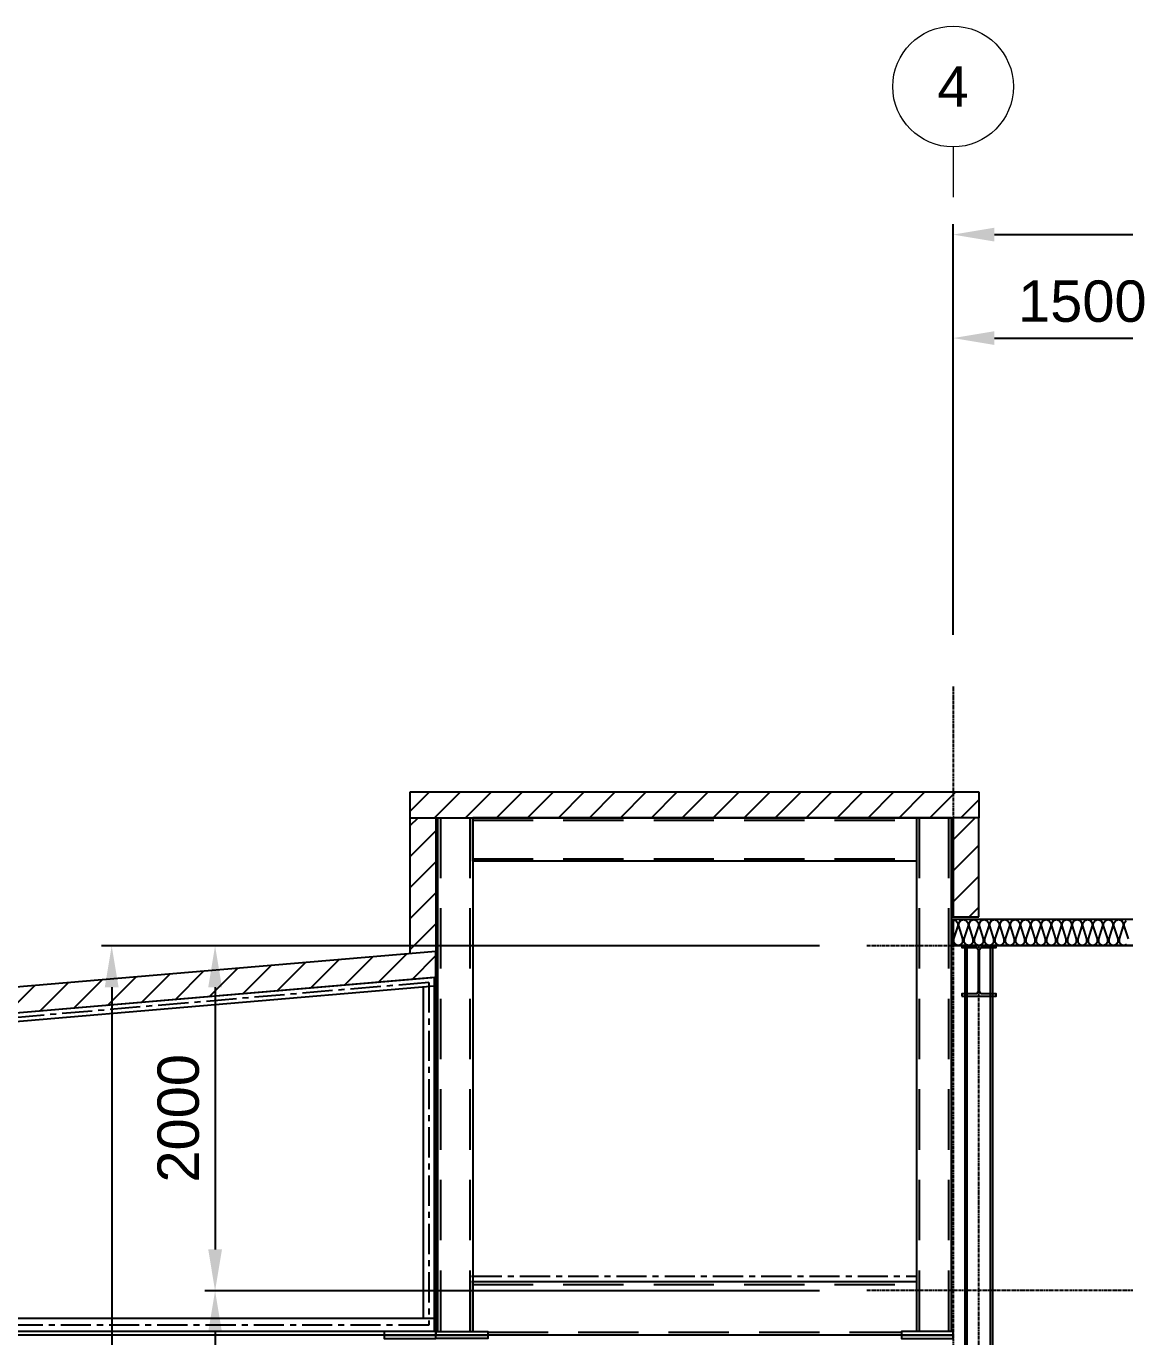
# Model space of a CAD drawing. Header units: millimetres. Extents: x 66027 to 360317, y -114806 to -64032.
# Drawn here: x 304439 to 310813, y -98995 to -91395 of the extents above; entities that cross this region are included whole.
import ezdxf
from ezdxf.enums import TextEntityAlignment as Align

# ---------------------------------------------------------------- set-up
doc = ezdxf.new("R2010")
doc.units = ezdxf.units.MM
doc.header["$LTSCALE"] = 140
doc.linetypes.add('CENTER', pattern=[2, 1.25, -0.25, 0.25, -0.25])
doc.linetypes.add('HIDDEN', pattern=[0.375, 0.25, -0.125])
doc.layers.get('Defpoints').update_dxf_attribs({"color": 175})
for name, color, linetype in [('AS-CLXM-STEL', 2, 'Continuous'), ('C_BLOCK', 7, 'Continuous'), ('C_CEN', 1, 'CENTER'), ('C_COLUMN-01', 2, 'Continuous'), ('C_GIRDER', 2, 'Continuous'), ('C_STEEL', 2, 'Continuous'), ('C_TEXT_01', 2, 'Continuous'), ('DIM-SCALE', 7, 'Continuous'), ('finish', 1, 'Continuous'), ('HAT', 8, 'Continuous'), ('Xref_Gypsum_SECTION1$0$Panel', 4, 'Continuous')]:
    doc.layers.add(name, color=color, linetype=linetype)
doc.styles.add('Arial', font='arial.ttf')
doc.dimstyles.new('일반도면_0050', dxfattribs={"dimtxt": 200, "dimasz": 200, "dimexe": 50, "dimexo": 250, "dimgap": 75, "dimtad": 1, "dimdec": 0, "dimzin": 0, "dimdsep": 46, "dimtxsty": 'Arial', "dimcen": -250, "dimclrd": 7, "dimclre": 7, "dimclrt": 2, "dimadec": 0, "dimazin": 0, "dimtfac": 1, "dimtdec": 0, "dimtix": 1, "dimtmove": 2, "dimatfit": 3, "dimfxl": 1, "dimtolj": 1, "dimtzin": 0, "dimarcsym": 0})
pattern_1 = [(45, (-538626.01, 32854.9), (-89.80256, 89.80256), [])]

# ---------------------------------------------------------------- blocks, each defined once
blk = doc.blocks.new('*D190')
at = {"layer": 'Defpoints', "color": 0}
for p in [(311316.2, -93203.6), (309816.2, -95225), (311316.2, -95225)]:
    blk.add_point(p, dxfattribs=at)
at = {"layer": 'DIM-SCALE', "color": 7, "lineweight": -2}
for p, q in [((309816.2, -94925), (309816.2, -93143.6)), ((311316.2, -94925), (311316.2, -93143.6)), ((310056.2, -93203.6), (311076.2, -93203.6))]:
    blk.add_line(p, q, dxfattribs=at)
at = {"layer": 'DIM-SCALE', "color": 7}
for points in [[(310056.2, -93163.6), (310056.2, -93243.6), (309816.2, -93203.6)], [(311076.2, -93163.6), (311076.2, -93243.6), (311316.2, -93203.6)]]:
    blk.add_solid(points, dxfattribs=at)
at = {"layer": 'DIM-SCALE', "color": 2, "insert": (310566.2, -92991.1), "char_height": 240, "attachment_point": 5, "style": 'Arial'}
blk.add_mtext('\\A1;1500', dxfattribs=at)
blk = doc.blocks.new('*D197')
at = {"layer": 'Defpoints', "color": 0}
for p in [(324816.2, -92603.6), (324816.2, -93203.6), (309816.2, -95225)]:
    blk.add_point(p, dxfattribs=at)
at = {"layer": 'DIM-SCALE', "color": 7, "lineweight": -2}
for p, q in [((309816.2, -94925), (309816.2, -92543.6)), ((324816.2, -92903.6), (324816.2, -92543.6)), ((310056.2, -92603.6), (324576.2, -92603.6))]:
    blk.add_line(p, q, dxfattribs=at)
at = {"layer": 'DIM-SCALE', "color": 7}
for points in [[(310056.2, -92563.6), (310056.2, -92643.6), (309816.2, -92603.6)], [(324576.2, -92563.6), (324576.2, -92643.6), (324816.2, -92603.6)]]:
    blk.add_solid(points, dxfattribs=at)
at = {"layer": 'DIM-SCALE', "color": 2, "insert": (317316.2, -92391.1), "char_height": 240, "attachment_point": 5, "style": 'Arial'}
blk.add_mtext('\\A1;15000', dxfattribs=at)
blk = doc.blocks.new('*D205')
at = {"layer": 'Defpoints', "color": 0}
for p in [(309341.2, -96728.2), (304934.8, -104728.2), (309566.2, -104728.2)]:
    blk.add_point(p, dxfattribs=at)
at = {"layer": 'DIM-SCALE', "color": 7, "lineweight": -2}
for p, q in [((309041.2, -96728.2), (304874.8, -96728.2)), ((304934.8, -96968.2), (304934.8, -104488.2)), ((309266.2, -104728.2), (304874.8, -104728.2))]:
    blk.add_line(p, q, dxfattribs=at)
at = {"layer": 'DIM-SCALE', "color": 7}
for points in [[(304894.8, -96968.2), (304974.8, -96968.2), (304934.8, -96728.2)], [(304894.8, -104488.2), (304974.8, -104488.2), (304934.8, -104728.2)]]:
    blk.add_solid(points, dxfattribs=at)
at = {"layer": 'DIM-SCALE', "color": 2, "insert": (304722.2, -100728.2), "char_height": 240, "attachment_point": 5, "rotation": 90, "style": 'Arial'}
blk.add_mtext('\\A1;8000', dxfattribs=at)
blk = doc.blocks.new('*D206')
at = {"layer": 'Defpoints', "color": 0}
for p in [(309341.2, -96728.2), (305534.8, -98728.2), (309341.2, -98728.2)]:
    blk.add_point(p, dxfattribs=at)
at = {"layer": 'DIM-SCALE', "color": 7, "lineweight": -2}
for p, q in [((309041.2, -96728.2), (305474.8, -96728.2)), ((305534.8, -96968.2), (305534.8, -98488.2)), ((309041.2, -98728.2), (305474.8, -98728.2))]:
    blk.add_line(p, q, dxfattribs=at)
at = {"layer": 'DIM-SCALE', "color": 7}
for points in [[(305494.8, -96968.2), (305574.8, -96968.2), (305534.8, -96728.2)], [(305494.8, -98488.2), (305574.8, -98488.2), (305534.8, -98728.2)]]:
    blk.add_solid(points, dxfattribs=at)
at = {"layer": 'DIM-SCALE', "color": 2, "insert": (305322.2, -97728.2), "char_height": 240, "attachment_point": 5, "rotation": 90, "style": 'Arial'}
blk.add_mtext('\\A1;2000', dxfattribs=at)
blk = doc.blocks.new('*D208')
at = {"layer": 'Defpoints', "color": 0}
for p in [(309341.2, -98728.2), (305534.8, -101728.2), (309341.2, -101728.2)]:
    blk.add_point(p, dxfattribs=at)
at = {"layer": 'DIM-SCALE', "color": 7, "lineweight": -2}
for p, q in [((309041.2, -98728.2), (305474.8, -98728.2)), ((305534.8, -98968.2), (305534.8, -101488.2)), ((309041.2, -101728.2), (305474.8, -101728.2))]:
    blk.add_line(p, q, dxfattribs=at)
at = {"layer": 'DIM-SCALE', "color": 7}
for points in [[(305494.8, -98968.2), (305574.8, -98968.2), (305534.8, -98728.2)], [(305494.8, -101488.2), (305574.8, -101488.2), (305534.8, -101728.2)]]:
    blk.add_solid(points, dxfattribs=at)
at = {"layer": 'DIM-SCALE', "color": 2, "insert": (305322.2, -100228.2), "char_height": 240, "attachment_point": 5, "rotation": 90, "style": 'Arial'}
blk.add_mtext('\\A1;3000', dxfattribs=at)
blk = doc.blocks.new('A$C72F612F9')
at = {"layer": 'finish'}
h = blk.add_hatch(dxfattribs=at)
h.set_pattern_fill('ANSI31', color=8, scale=40, style=0)
h.set_pattern_definition([(45, (-538626.01, 32758.7), (-89.80256, 89.80256), [])])
h.paths.add_polyline_path([(-3150, 8740), (150, 8740), (150, 8890), (-3150, 8890)])
h = blk.add_hatch(dxfattribs=at)
h.set_pattern_fill('ANSI31', color=8, scale=40, style=0)
h.set_pattern_definition(pattern_1)
h.paths.add_polyline_path([(-3150, 7951.2), (-3000, 7963.9), (-3000, 8740), (-3150, 8740)])
h = blk.add_hatch(dxfattribs=at)
h.set_pattern_fill('ANSI31', color=8, scale=40, style=0)
h.set_pattern_definition(pattern_1)
h.paths.add_polyline_path([(0, 8165.8), (150, 8165.8), (150, 8740), (0, 8740)])
h = blk.add_hatch(dxfattribs=at)
h.set_pattern_fill('ANSI31', color=8, scale=40, style=0)
h.set_pattern_definition([(45, (-529884.3, 55959.23), (-89.80256, 89.80256), [])])
h.paths.add_polyline_path([(-3000, 7813.4), (-3000, 7963.9), (-9150, 7441.2), (-9150, 5740), (-9000, 5740), (-9000, 7303.4)])
at = {"layer": 'C_CEN', "color": 8}
for p, q in [((-3041.7, 7784.8), (-8951.9, 7282.4)), ((-3041.7, 7784.8), (-3041.7, 5798.1)), ((-2793, 6082), (-213, 6082)), ((-2793, 6050), (-213, 6050)), ((-3041.7, 5798.1), (-8951.9, 5798.1))]:
    blk.add_line(p, q, dxfattribs=at)
at = {"layer": 'C_COLUMN-01', "color": 8}
for points in [[(-2990, 5760), (-2990, 8740), (-2787, 8740), (-2787, 5760)], [(-10, 5760), (-10, 8740), (-213, 8740), (-213, 5760)]]:
    blk.add_lwpolyline(points, dxfattribs=at)
at = {"layer": 'C_GIRDER', "color": 8, "linetype": 'HIDDEN', "ltscale": 10}
for p, q in [((-2974.1, 8740), (-2974.1, 5760)), ((-2802.9, 8740), (-2802.9, 5760)), ((-197.1, 8740), (-197.1, 5760)), ((-25.9, 8740), (-25.9, 5760)), ((-2787, 8726.5), (-213, 8726.5)), ((-2787, 8501.5), (-213, 8501.5)), ((-2787, 6033.7), (-213, 6033.7)), ((-2700, 5756.3), (-300, 5756.3))]:
    blk.add_line(p, q, dxfattribs=at)
at = {"layer": 'C_GIRDER', "color": 8}
for p, q in [((-213, 8740), (-2787, 8740)), ((-3010, 7812.6), (-8983.7, 7304.8)), ((-3010, 7762.4), (-8983.7, 7254.6)), ((-3073.5, 7757), (-3073.5, 5836.2)), ((-3010, 7812.6), (-3010, 5760)), ((-3010, 5836.2), (-8990, 5836.2)), ((-3010, 5760), (-8990, 5760))]:
    blk.add_line(p, q, dxfattribs=at)
for points in [[(-2787, 8740), (-213, 8740)], [(-213, 8740), (-213, 8488), (-2787, 8488), (-2787, 8740)], [(-2787, 5760), (-2787, 6050), (-213, 6050), (-213, 5760)], [(-3214, 5740), (-3214, 5740), (-8786, 5740)], [(-213, 5740), (-213, 5740), (-2787, 5740)]]:
    blk.add_lwpolyline(points, dxfattribs=at)
for points in [[(-3000, 5760), (-3300, 5760), (-3300, 5740), (-3000, 5740)], [(-3000, 5740), (-3300, 5740), (-3300, 5720), (-3000, 5720)], [(-3000, 5760), (-2700, 5760), (-2700, 5740), (-3000, 5740)], [(-3000, 5740), (-2700, 5740), (-2700, 5720), (-3000, 5720)], [(0, 5760), (-300, 5760), (-300, 5740), (0, 5740)], [(0, 5740), (-300, 5740), (-300, 5720), (0, 5720)]]:
    blk.add_lwpolyline(points, close=True, dxfattribs=at)
at = {"layer": 'finish', "color": 8}
for p, q in [((-3150, 8740), (-3150, 8890)), ((-3150, 8890), (150, 8890)), ((150, 8890), (150, 8740)), ((-3000, 8740), (-3000, 8740)), ((-3000, 8740), (0, 8740)), ((0, 8740), (0, 8740)), ((0, 8165.8), (150, 8165.8)), ((-3000, 7963.9), (-9150, 7441.2)), ((-3000, 7813.4), (-3000, 7963.9)), ((-3000, 7813.4), (-9000, 7303.4)), ((-3000, 7813.4), (-3000, 5740))]:
    blk.add_line(p, q, dxfattribs=at)
for points in [[(-3150, 7951.2), (-3150, 8740), (-3000, 8740), (-3000, 7963.9)], [(150, 8165.8), (150, 8740), (0, 8740), (0, 8165.8)]]:
    blk.add_lwpolyline(points, dxfattribs=at)

msp = doc.modelspace()

# ---------------------------------------------------------------- linework, layer by layer
at = {"layer": 'AS-CLXM-STEL', "color": 8}
for p, q in [((309886.2, -104709), (309886.2, -96725)), ((309898.2, -104709), (309898.2, -96725)), ((310034.2, -104709), (310034.2, -96725)), ((310046.2, -104709), (310046.2, -96725))]:
    msp.add_line(p, q, dxfattribs=at)
at = {"layer": 'AS-CLXM-STEL'}
msp.add_point((309966.2, -96725), dxfattribs=at)
at = {"layer": 'C_BLOCK', "lineweight": 0}
msp.add_line((309816.2, -92095.1), (309816.2, -92386.8), dxfattribs=at)
msp.add_circle((309816.2, -91745.1), 350, dxfattribs=at)
at = {"layer": 'C_CEN', "color": 1, "ltscale": 0.1}
for p, q in [((309816.2, -95225), (309816.2, -105225)), ((309316.2, -96725), (331316.2, -96725)), ((309966.2, -105225), (309966.2, -96725)), ((309316.2, -98725), (331316.2, -98725))]:
    msp.add_line(p, q, dxfattribs=at)
at = {"layer": 'C_STEEL', "elevation": 0}
msp.add_lwpolyline([(309866.2, -97019), (310066.2, -97019), (310066.2, -97007), (309988.2, -97007, -0.414214), (309970.2, -96989), (309970.2, -96755, -0.414214), (309988.2, -96737), (310066.2, -96737), (310066.2, -96725), (309866.2, -96725), (309866.2, -96737), (309944.2, -96737, -0.414214), (309962.2, -96755), (309962.2, -96989, -0.414214), (309944.2, -97007), (309866.2, -97007)], format="xyb", close=True, dxfattribs=at)
at = {"layer": 'C_TEXT_01', "color": 1}
msp.add_line((311271.2, -96725), (309816.2, -96725), dxfattribs=at)
at = {"layer": 'HAT'}
msp.add_line((309902.7, -96724.5), (309882.1, -96724.5), dxfattribs=at)
for points in [[(309816.2, -96575), (309816.2, -96575), (309832.7, -96581), (309843.2, -96596), (309843.2, -96612.5), (309819.2, -96687.5), (309819.2, -96704), (309829.7, -96719), (309846.2, -96725), (309862.7, -96719), (309873.2, -96704), (309873.2, -96687.5), (309849.2, -96612.5), (309849.2, -96596), (309859.7, -96581), (309876.2, -96575), (309892.7, -96581), (309903.2, -96596), (309903.2, -96612.5), (309879.2, -96687.5), (309879.2, -96704), (309889.7, -96719), (309906.2, -96725), (309922.7, -96719), (309933.2, -96704), (309933.2, -96687.5), (309909.2, -96612.5), (309909.2, -96596), (309919.7, -96581), (309936.2, -96575), (309952.7, -96581), (309963.2, -96596), (309963.2, -96612.5), (309939.2, -96687.5), (309939.2, -96704), (309949.7, -96719), (309966.2, -96725), (309982.7, -96719), (309993.2, -96704), (309993.2, -96687.5), (309969.2, -96612.5), (309969.2, -96596), (309979.7, -96581), (309996.2, -96575), (310012.7, -96581), (310023.2, -96596), (310023.2, -96612.5), (309999.2, -96687.5), (309999.2, -96704), (310009.7, -96719), (310026.2, -96725), (310042.7, -96719), (310053.2, -96704), (310053.2, -96687.5), (310029.2, -96612.5), (310029.2, -96596), (310039.7, -96581), (310056.2, -96575), (310072.7, -96581), (310083.2, -96596), (310083.2, -96612.5), (310059.2, -96687.5), (310059.2, -96704), (310069.7, -96719), (310086.2, -96725), (310102.7, -96719), (310113.2, -96704), (310113.2, -96687.5), (310089.2, -96612.5), (310089.2, -96596), (310099.7, -96581), (310116.2, -96575), (310132.7, -96581), (310143.2, -96596), (310143.2, -96612.5), (310119.2, -96687.5), (310119.2, -96704), (310129.7, -96719), (310146.2, -96725), (310162.7, -96719), (310173.2, -96704), (310173.2, -96687.5), (310149.2, -96612.5), (310149.2, -96596), (310159.7, -96581), (310176.2, -96575), (310192.7, -96581), (310203.2, -96596), (310203.2, -96612.5), (310179.2, -96687.5), (310179.2, -96704), (310189.7, -96719), (310206.2, -96725), (310222.7, -96719), (310233.2, -96704), (310233.2, -96687.5), (310209.2, -96612.5), (310209.2, -96596), (310219.7, -96581), (310236.2, -96575), (310252.7, -96581), (310263.2, -96596), (310263.2, -96612.5), (310239.2, -96687.5), (310239.2, -96704), (310249.7, -96719), (310266.2, -96725), (310282.7, -96719), (310293.2, -96704), (310293.2, -96687.5), (310269.2, -96612.5), (310269.2, -96596), (310279.7, -96581), (310296.2, -96575), (310312.7, -96581), (310323.2, -96596), (310323.2, -96612.5), (310299.2, -96687.5), (310299.2, -96704), (310309.7, -96719), (310326.2, -96725), (310342.7, -96719), (310353.2, -96704), (310353.2, -96687.5), (310329.2, -96612.5), (310329.2, -96596), (310339.7, -96581), (310356.2, -96575), (310372.7, -96581), (310383.2, -96596), (310383.2, -96612.5), (310359.2, -96687.5), (310359.2, -96704), (310369.7, -96719), (310386.2, -96725), (310402.7, -96719), (310413.2, -96704), (310413.2, -96687.5), (310389.2, -96612.5), (310389.2, -96596), (310399.7, -96581), (310416.2, -96575), (310432.7, -96581), (310443.2, -96596), (310443.2, -96612.5), (310419.2, -96687.5), (310419.2, -96704), (310429.7, -96719), (310446.2, -96725), (310462.7, -96719), (310473.2, -96704), (310473.2, -96687.5), (310449.2, -96612.5), (310449.2, -96596), (310459.7, -96581), (310476.2, -96575), (310492.7, -96581), (310503.2, -96596), (310503.2, -96612.5), (310479.2, -96687.5), (310479.2, -96704), (310489.7, -96719), (310506.2, -96725), (310522.7, -96719), (310533.2, -96704), (310533.2, -96687.5), (310509.2, -96612.5), (310509.2, -96596), (310519.7, -96581), (310536.2, -96575), (310552.7, -96581), (310563.2, -96596), (310563.2, -96612.5), (310539.2, -96687.5), (310539.2, -96704), (310549.7, -96719), (310566.2, -96725), (310582.7, -96719), (310593.2, -96704), (310593.2, -96687.5), (310569.2, -96612.5), (310569.2, -96596), (310579.7, -96581), (310596.2, -96575), (310612.7, -96581), (310623.2, -96596), (310623.2, -96612.5), (310599.2, -96687.5), (310599.2, -96704), (310609.7, -96719), (310626.2, -96725), (310642.7, -96719), (310653.2, -96704), (310653.2, -96687.5), (310629.2, -96612.5), (310629.2, -96596), (310639.7, -96581), (310656.2, -96575), (310672.7, -96581), (310683.2, -96596), (310683.2, -96612.5), (310659.2, -96687.5), (310659.2, -96704), (310669.7, -96719), (310686.2, -96725), (310702.7, -96719), (310713.2, -96704), (310713.2, -96687.5), (310689.2, -96612.5), (310689.2, -96596), (310699.7, -96581), (310716.2, -96575), (310732.7, -96581), (310743.2, -96596), (310743.2, -96612.5), (310719.2, -96687.5), (310719.2, -96704), (310729.7, -96719), (310746.2, -96725), (310762.7, -96719), (310773.2, -96704), (310773.2, -96687.5), (310749.2, -96612.5), (310749.2, -96596), (310759.7, -96581), (310776.2, -96575), (310792.7, -96581), (310803.2, -96596), (310803.2, -96612.5), (310779.2, -96687.5), (310779.2, -96704), (310789.7, -96719), (310806.2, -96725), (310822.7, -96719)], [(310833.2, -96687.5), (310809.2, -96612.5), (310809.2, -96596), (310819.7, -96581)]]:
    msp.add_lwpolyline(points, dxfattribs=at)
at = {"layer": 'Xref_Gypsum_SECTION1$0$Panel', "color": 4, "linetype": 'Continuous', "flags": 128}
msp.add_lwpolyline([(311407.1, -96575), (309816.2, -96575), (309816.2, -96725), (311407.1, -96725)], close=True, dxfattribs=at)

# ---------------------------------------------------------------- block references
at = {"layer": 'C_CEN'}
msp.add_blockref('A$C72F612F9', (309816.2, -104725), dxfattribs=at)

# ---------------------------------------------------------------- texts
at = {"layer": 'C_BLOCK', "color": 2, "linetype": 'Continuous', "lineweight": 13, "style": 'Arial'}
msp.add_text('4', height=233.3, dxfattribs=at).set_placement((309816.2, -91745.1), align=Align.MIDDLE_CENTER)

# ---------------------------------------------------------------- dimensions: what is measured, and where the dimension line sits
at = {"layer": 'DIM-SCALE'}
for base, p2, picture, middle in [((324816.2, -92603.6), (324816.2, -93203.6), '*D197', (317316.2, -92391.1)), ((311316.2, -93203.6), (311316.2, -95225), '*D190', (310566.2, -92991.1))]:
    dim = msp.add_linear_dim(base=base, p1=(309816.2, -95225), p2=p2, dimstyle='일반도면_0050', override={"dimscale": 1.2}, dxfattribs=at)
    dim.commit()
    dim.dimension.update_dxf_attribs({"geometry": picture, "text_midpoint": middle})
for base, p1, p2, angle, picture, middle in [((304934.8, -104728.2), (309341.2, -96728.2), (309566.2, -104728.2), 270, '*D205', (304722.2, -100728.2)), ((305534.8, -98728.2), (309341.2, -96728.2), (309341.2, -98728.2), 90, '*D206', (305322.2, -97728.2)), ((305534.8, -101728.2), (309341.2, -98728.2), (309341.2, -101728.2), 90, '*D208', (305322.2, -100228.2))]:
    dim = msp.add_linear_dim(base=base, p1=p1, p2=p2, angle=angle, dimstyle='일반도면_0050', override={"dimscale": 1.2}, dxfattribs=at)
    dim.commit()
    dim.dimension.update_dxf_attribs({"geometry": picture, "text_midpoint": middle})

doc.saveas('drawing.dxf')
